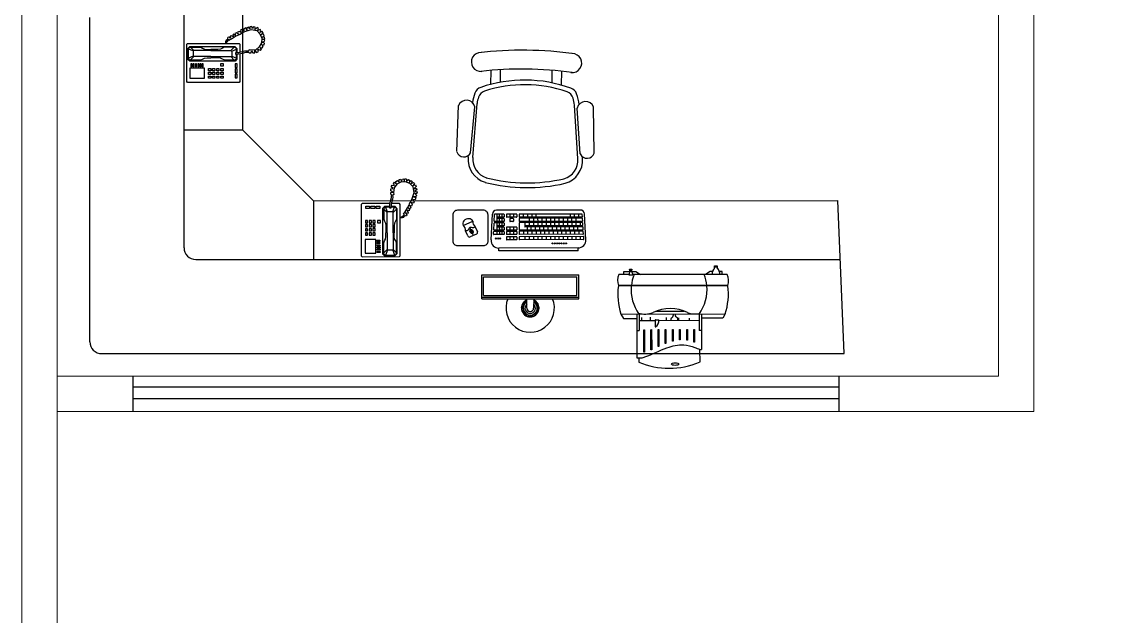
# Model space of a CAD drawing. Header units: millimetres. Extents: x 2667 to 2848, y -1 to 1765.
# Drawn here: x 2687.449 to 2692.103, y 1720.951 to 1723.478 of the extents above; entities that cross this region are included whole.
import ezdxf

# ---------------------------------------------------------------- set-up
doc = ezdxf.new("R2010")
doc.units = ezdxf.units.MM
doc.layers.add('ARREDI_attrezzature', color=175, linetype='Continuous')
doc.layers.add('MURATURA_sezioni', color=5, linetype='Continuous', lineweight=18)

msp = doc.modelspace()

# ---------------------------------------------------------------- hatches: boundary and pattern name
at = {"layer": 'ARREDI_attrezzature', "linetype": 'ByBlock'}
h = msp.add_hatch(dxfattribs=at)
h.set_pattern_fill('HEX', color=256, scale=0.01907, angle=134.9616, style=0)
h.set_pattern_definition([(134.961556, (2693.2111886, 1711.887227), (-0.0029214223, -0.0029175045), [0.0023837324, -0.0047674648]), (254.961556, (2693.2111886, 1711.887227), (0.0039873442, -0.0010712737), [0.0023837324, -0.0047674648]), (194.961556, (2693.2095042, 1711.8889137), (0.0010659219, -0.0039887782), [0.0023837324, -0.0047674648])])
h.paths.add_polyline_path([(2689.624, 1722.2953), (2689.624, 1722.2868, -3.823416), (2689.5947, 1722.2868), (2689.5947, 1722.2953, 4.924372)])

# ---------------------------------------------------------------- linework, layer by layer
for p, q in [((2687.9226, 1721.8207), (2687.9226, 1721.9707)), ((2690.9226, 1721.8207), (2690.9226, 1721.9707)), ((2687.9226, 1721.9257), (2690.9226, 1721.9262)), ((2687.9226, 1721.8757), (2690.9226, 1721.8762))]:
    msp.add_line(p, q)
for p, q in [((2688.1383, 1722.517), (2688.1383, 1725.3005)), ((2688.3882, 1723.0171), (2688.3878, 1725.3005)), ((2687.7382, 1722.8566), (2687.7381, 1723.4969)), ((2688.3834, 1723.445), (2688.3783, 1723.4415)), ((2688.3783, 1723.4415), (2688.3808, 1723.4325)), ((2688.3927, 1723.4392), (2688.3834, 1723.445)), ((2688.4014, 1723.4517), (2688.3918, 1723.4488)), ((2688.3918, 1723.4488), (2688.3927, 1723.4392)), ((2688.3927, 1723.4347), (2688.423, 1723.4453)), ((2688.405, 1723.4424), (2688.4014, 1723.4517)), ((2688.412, 1723.4549), (2688.4046, 1723.4527)), ((2688.4046, 1723.4527), (2688.405, 1723.4424)), ((2688.4185, 1723.4482), (2688.412, 1723.4549)), ((2688.4265, 1723.4584), (2688.4185, 1723.4568)), ((2688.4185, 1723.4568), (2688.4185, 1723.4482)), ((2688.423, 1723.4453), (2688.4471, 1723.4408)), ((2688.4294, 1723.4485), (2688.4265, 1723.4584)), ((2688.4342, 1723.4568), (2688.4294, 1723.4485)), ((2688.4407, 1723.4555), (2688.4342, 1723.4568)), ((2688.4403, 1723.4456), (2688.4407, 1723.4555)), ((2688.449, 1723.4533), (2688.4403, 1723.4456)), ((2688.4471, 1723.4408), (2688.4609, 1723.4266)), ((2688.4554, 1723.4507), (2688.449, 1723.4533)), ((2688.4525, 1723.4414), (2688.4554, 1723.4507)), ((2688.4612, 1723.4459), (2688.4525, 1723.4414)), ((2688.4651, 1723.4417), (2688.4612, 1723.4459)), ((2688.4612, 1723.4327), (2688.4651, 1723.4417)), ((2688.3149, 1723.3943), (2688.314, 1723.3855)), ((2688.3172, 1723.3981), (2688.3149, 1723.3943)), ((2688.3233, 1723.4026), (2688.3172, 1723.3981)), ((2688.32, 1723.3914), (2688.3226, 1723.3949)), ((2688.3226, 1723.3949), (2688.3255, 1723.3991)), ((2688.3236, 1723.4084), (2688.3233, 1723.4026)), ((2688.3246, 1723.4119), (2688.3236, 1723.4084)), ((2688.3281, 1723.4132), (2688.3246, 1723.4119)), ((2688.3255, 1723.3991), (2688.3274, 1723.401)), ((2688.3274, 1723.401), (2688.3274, 1723.4042)), ((2688.3274, 1723.4042), (2688.3307, 1723.4004)), ((2688.3365, 1723.4081), (2688.3281, 1723.4132)), ((2688.3307, 1723.4004), (2688.3403, 1723.4062)), ((2688.3387, 1723.419), (2688.3339, 1723.4164)), ((2688.3339, 1723.4164), (2688.3365, 1723.4081)), ((2688.348, 1723.4139), (2688.3387, 1723.419)), ((2688.3403, 1723.4062), (2688.3577, 1723.4164)), ((2688.3503, 1723.4257), (2688.3451, 1723.4232)), ((2688.3451, 1723.4232), (2688.348, 1723.4139)), ((2688.3577, 1723.419), (2688.3503, 1723.4257)), ((2688.3609, 1723.4309), (2688.3538, 1723.4277)), ((2688.3538, 1723.4277), (2688.3577, 1723.419)), ((2688.3577, 1723.4164), (2688.3709, 1723.4232)), ((2688.3683, 1723.4251), (2688.3609, 1723.4309)), ((2688.3722, 1723.4373), (2688.3654, 1723.4338)), ((2688.3654, 1723.4338), (2688.3683, 1723.4251)), ((2688.3709, 1723.4232), (2688.3715, 1723.4254)), ((2688.3715, 1723.4254), (2688.3741, 1723.4244)), ((2688.3808, 1723.4325), (2688.3722, 1723.4373)), ((2688.3741, 1723.4244), (2688.3927, 1723.4347)), ((2688.4609, 1723.4266), (2688.4689, 1723.408)), ((2688.4699, 1723.4366), (2688.4612, 1723.4327)), ((2688.466, 1723.4247), (2688.4744, 1723.4314)), ((2688.4757, 1723.4256), (2688.466, 1723.4247)), ((2688.4689, 1723.408), (2688.4673, 1723.3887)), ((2688.4744, 1723.4314), (2688.4699, 1723.4366)), ((2688.4718, 1723.4131), (2688.4782, 1723.4205)), ((2688.4805, 1723.4128), (2688.4718, 1723.4131)), ((2688.4718, 1723.4031), (2688.4821, 1723.4067)), ((2688.4811, 1723.4009), (2688.4718, 1723.4031)), ((2688.4718, 1723.3916), (2688.4805, 1723.3954)), ((2688.4782, 1723.4205), (2688.4757, 1723.4256)), ((2688.4821, 1723.4067), (2688.4805, 1723.4128)), ((2688.4805, 1723.3954), (2688.4811, 1723.4009)), ((2688.1503, 1723.2237), (2688.1504, 1723.3825)), ((2688.1504, 1723.3825), (2688.1536, 1723.3856)), ((2688.1536, 1723.3856), (2688.3727, 1723.3855)), ((2688.1551, 1723.3174), (2688.1552, 1723.365)), ((2688.1552, 1723.365), (2688.1631, 1723.3729)), ((2688.1567, 1723.3237), (2688.1568, 1723.3618)), ((2688.1568, 1723.3618), (2688.16, 1723.3682)), ((2688.1774, 1723.3539), (2688.1568, 1723.3618)), ((2688.16, 1723.3682), (2688.1663, 1723.3698)), ((2688.1631, 1723.3729), (2688.3536, 1723.3728)), ((2688.1663, 1723.3698), (2688.2092, 1723.3697)), ((2688.1663, 1723.3698), (2688.1806, 1723.3555)), ((2688.1806, 1723.3555), (2688.1774, 1723.3539)), ((2688.1774, 1723.3539), (2688.1774, 1723.3316)), ((2688.252, 1723.3554), (2688.1806, 1723.3555)), ((2688.2092, 1723.3697), (2688.2171, 1723.3665)), ((2688.2171, 1723.3665), (2688.225, 1723.3618)), ((2688.225, 1723.3618), (2688.2361, 1723.3602)), ((2688.2361, 1723.3602), (2688.252, 1723.3602)), ((2688.2822, 1723.3601), (2688.252, 1723.3602)), ((2688.252, 1723.3554), (2688.3377, 1723.3553)), ((2688.2933, 1723.3617), (2688.2822, 1723.3601)), ((2688.3012, 1723.3665), (2688.2933, 1723.3617)), ((2688.3092, 1723.3696), (2688.3012, 1723.3665)), ((2688.352, 1723.3696), (2688.3092, 1723.3696)), ((2688.3187, 1723.3855), (2688.32, 1723.3914)), ((2688.352, 1723.3696), (2688.3377, 1723.3553)), ((2688.3377, 1723.3553), (2688.3409, 1723.3537)), ((2688.3409, 1723.3537), (2688.3616, 1723.3617)), ((2688.3409, 1723.3537), (2688.3409, 1723.3315)), ((2688.3584, 1723.368), (2688.352, 1723.3696)), ((2688.3536, 1723.3728), (2688.3632, 1723.3648)), ((2688.3695, 1723.3467), (2688.3568, 1723.3458)), ((2688.3616, 1723.3617), (2688.3584, 1723.368)), ((2688.3615, 1723.3461), (2688.3616, 1723.3617)), ((2688.3632, 1723.3648), (2688.3631, 1723.3462)), ((2688.3798, 1723.3489), (2688.3695, 1723.3467)), ((2688.3727, 1723.3855), (2688.3759, 1723.3823)), ((2688.3759, 1723.3823), (2688.3758, 1723.3481)), ((2688.3949, 1723.3528), (2688.3798, 1723.3489)), ((2688.3865, 1723.3451), (2688.4017, 1723.3489)), ((2688.4026, 1723.3537), (2688.3949, 1723.3528)), ((2688.4017, 1723.3489), (2688.41, 1723.3486)), ((2688.411, 1723.3534), (2688.4026, 1723.3537)), ((2688.41, 1723.3486), (2688.4119, 1723.3495)), ((2688.4152, 1723.3592), (2688.411, 1723.3534)), ((2688.4119, 1723.3495), (2688.4155, 1723.346)), ((2688.4226, 1723.3579), (2688.4152, 1723.3592)), ((2688.4155, 1723.346), (2688.4232, 1723.3454)), ((2688.4428, 1723.3595), (2688.4226, 1723.3579)), ((2688.4232, 1723.3454), (2688.4248, 1723.3547)), ((2688.4248, 1723.3547), (2688.4303, 1723.3457)), ((2688.4303, 1723.3457), (2688.4389, 1723.3463)), ((2688.4389, 1723.3463), (2688.4399, 1723.3566)), ((2688.4399, 1723.3566), (2688.447, 1723.3476)), ((2688.4583, 1723.3717), (2688.4428, 1723.3595)), ((2688.447, 1723.3476), (2688.4544, 1723.3518)), ((2688.4544, 1723.3518), (2688.4525, 1723.3614)), ((2688.4525, 1723.3614), (2688.4615, 1723.3569)), ((2688.4673, 1723.3887), (2688.4583, 1723.3717)), ((2688.4615, 1723.3569), (2688.4673, 1723.3617)), ((2688.4673, 1723.3617), (2688.4618, 1723.3691)), ((2688.4618, 1723.3691), (2688.4705, 1723.3678)), ((2688.4679, 1723.3816), (2688.4785, 1723.3807)), ((2688.4743, 1723.3739), (2688.4679, 1723.3816)), ((2688.4705, 1723.3678), (2688.4743, 1723.3739)), ((2688.4805, 1723.3874), (2688.4718, 1723.3916)), ((2688.4785, 1723.3807), (2688.4805, 1723.3874)), ((2688.1631, 1723.311), (2688.1551, 1723.3174)), ((2688.1774, 1723.3316), (2688.1567, 1723.3237)), ((2688.1567, 1723.3237), (2688.1599, 1723.3174)), ((2688.1599, 1723.3174), (2688.1663, 1723.3158)), ((2688.3552, 1723.3109), (2688.1631, 1723.311)), ((2688.1663, 1723.3158), (2688.1806, 1723.3301)), ((2688.1663, 1723.3158), (2688.2091, 1723.3157)), ((2688.1726, 1723.2999), (2688.1678, 1723.2999)), ((2688.1678, 1723.2999), (2688.1678, 1723.2872)), ((2688.1726, 1723.2872), (2688.1726, 1723.2999)), ((2688.1774, 1723.2999), (2688.1773, 1723.2872)), ((2688.1806, 1723.3301), (2688.1774, 1723.3316)), ((2688.1821, 1723.2999), (2688.1774, 1723.2999)), ((2688.252, 1723.33), (2688.1806, 1723.3301)), ((2688.1821, 1723.2872), (2688.1821, 1723.2999)), ((2688.1869, 1723.2999), (2688.1869, 1723.2872)), ((2688.1916, 1723.2999), (2688.1869, 1723.2999)), ((2688.1916, 1723.2872), (2688.1916, 1723.2999)), ((2688.1964, 1723.2999), (2688.1964, 1723.2872)), ((2688.2012, 1723.2999), (2688.1964, 1723.2999)), ((2688.2012, 1723.2872), (2688.2012, 1723.2999)), ((2688.2059, 1723.2999), (2688.2059, 1723.2872)), ((2688.2107, 1723.2999), (2688.2059, 1723.2999)), ((2688.2091, 1723.3157), (2688.2171, 1723.3189)), ((2688.2107, 1723.2872), (2688.2107, 1723.2999)), ((2688.2155, 1723.2999), (2688.2154, 1723.2872)), ((2688.2202, 1723.2999), (2688.2155, 1723.2999)), ((2688.2171, 1723.3189), (2688.225, 1723.3237)), ((2688.2202, 1723.2872), (2688.2202, 1723.2999)), ((2688.225, 1723.3237), (2688.2361, 1723.3252)), ((2688.2361, 1723.3252), (2688.252, 1723.3252)), ((2688.252, 1723.33), (2688.3377, 1723.3299)), ((2688.2822, 1723.3252), (2688.252, 1723.3252)), ((2688.2933, 1723.3236), (2688.2822, 1723.3252)), ((2688.3012, 1723.3188), (2688.2933, 1723.3236)), ((2688.2948, 1723.2887), (2688.2948, 1723.3014)), ((2688.2948, 1723.3014), (2688.3044, 1723.3014)), ((2688.3091, 1723.3157), (2688.3012, 1723.3188)), ((2688.3044, 1723.3014), (2688.3043, 1723.2887)), ((2688.352, 1723.3156), (2688.3091, 1723.3157)), ((2688.3377, 1723.3299), (2688.3409, 1723.3315)), ((2688.352, 1723.3156), (2688.3377, 1723.3299)), ((2688.3409, 1723.3315), (2688.3615, 1723.3236)), ((2688.3583, 1723.3172), (2688.352, 1723.3156)), ((2688.3552, 1723.2997), (2688.3551, 1723.2839)), ((2688.3631, 1723.3188), (2688.3552, 1723.3109)), ((2688.3647, 1723.2997), (2688.3552, 1723.2997)), ((2688.3568, 1723.3458), (2688.3568, 1723.341)), ((2688.3568, 1723.341), (2688.3705, 1723.3412)), ((2688.3615, 1723.3236), (2688.3583, 1723.3172)), ((2688.3615, 1723.3236), (2688.3615, 1723.3411)), ((2688.3631, 1723.3411), (2688.3631, 1723.3188)), ((2688.3647, 1723.2839), (2688.3647, 1723.2997)), ((2688.3705, 1723.3412), (2688.3865, 1723.3451)), ((2688.3758, 1723.3425), (2688.3757, 1723.2235)), ((2688.1646, 1723.2824), (2688.2234, 1723.2824)), ((2688.1646, 1723.2364), (2688.1646, 1723.2824)), ((2688.1678, 1723.2872), (2688.1726, 1723.2872)), ((2688.1773, 1723.2872), (2688.1821, 1723.2872)), ((2688.1869, 1723.2872), (2688.1916, 1723.2872)), ((2688.1964, 1723.2872), (2688.2012, 1723.2872)), ((2688.2059, 1723.2872), (2688.2107, 1723.2872)), ((2688.2154, 1723.2872), (2688.2202, 1723.2872)), ((2688.2234, 1723.2824), (2688.2233, 1723.2364)), ((2688.2424, 1723.2792), (2688.252, 1723.2792)), ((2688.2424, 1723.2697), (2688.2424, 1723.2792)), ((2688.2519, 1723.2697), (2688.2424, 1723.2697)), ((2688.2424, 1723.2538), (2688.2424, 1723.2633)), ((2688.2424, 1723.2633), (2688.2519, 1723.2633)), ((2688.2519, 1723.2538), (2688.2424, 1723.2538)), ((2688.252, 1723.2792), (2688.2519, 1723.2697)), ((2688.2519, 1723.2633), (2688.2519, 1723.2538)), ((2688.2599, 1723.2697), (2688.2599, 1723.2792)), ((2688.2599, 1723.2792), (2688.2694, 1723.2792)), ((2688.2694, 1723.2697), (2688.2599, 1723.2697)), ((2688.2599, 1723.2538), (2688.2599, 1723.2633)), ((2688.2599, 1723.2633), (2688.2694, 1723.2633)), ((2688.2694, 1723.2538), (2688.2599, 1723.2538)), ((2688.2694, 1723.2792), (2688.2694, 1723.2697)), ((2688.2694, 1723.2633), (2688.2694, 1723.2538)), ((2688.2773, 1723.2696), (2688.2774, 1723.2792)), ((2688.2869, 1723.2696), (2688.2773, 1723.2696)), ((2688.2773, 1723.2538), (2688.2773, 1723.2633)), ((2688.2773, 1723.2633), (2688.2869, 1723.2633)), ((2688.2869, 1723.2538), (2688.2773, 1723.2538)), ((2688.2774, 1723.2792), (2688.2869, 1723.2792)), ((2688.2869, 1723.2792), (2688.2869, 1723.2696)), ((2688.2869, 1723.2633), (2688.2869, 1723.2538)), ((2688.3043, 1723.2887), (2688.2948, 1723.2887)), ((2688.2948, 1723.2696), (2688.2948, 1723.2792)), ((2688.2948, 1723.2792), (2688.3043, 1723.2792)), ((2688.3043, 1723.2696), (2688.2948, 1723.2696)), ((2688.2948, 1723.2538), (2688.2948, 1723.2633)), ((2688.2948, 1723.2633), (2688.3043, 1723.2633)), ((2688.3043, 1723.2538), (2688.2948, 1723.2538)), ((2688.3043, 1723.2792), (2688.3043, 1723.2696)), ((2688.3043, 1723.2633), (2688.3043, 1723.2538)), ((2688.3551, 1723.2839), (2688.3647, 1723.2839)), ((2688.3647, 1723.2775), (2688.3551, 1723.2775)), ((2688.3551, 1723.2775), (2688.3551, 1723.2616)), ((2688.3551, 1723.2616), (2688.3647, 1723.2616)), ((2688.3551, 1723.2553), (2688.3551, 1723.2394)), ((2688.3646, 1723.2553), (2688.3551, 1723.2553)), ((2688.3646, 1723.2394), (2688.3646, 1723.2553)), ((2688.3647, 1723.2616), (2688.3647, 1723.2775)), ((2689.4426, 1723.212), (2689.4433, 1723.2714)), ((2689.4827, 1723.2208), (2689.4833, 1723.2744)), ((2689.7027, 1723.2182), (2689.7033, 1723.2718)), ((2689.7426, 1723.2085), (2689.7433, 1723.2679)), ((2688.1535, 1723.2205), (2688.1503, 1723.2237)), ((2688.3726, 1723.2204), (2688.1535, 1723.2205)), ((2688.2233, 1723.2364), (2688.1646, 1723.2364)), ((2688.2424, 1723.2379), (2688.2424, 1723.2475)), ((2688.2424, 1723.2475), (2688.2519, 1723.2474)), ((2688.2519, 1723.2379), (2688.2424, 1723.2379)), ((2688.2519, 1723.2474), (2688.2519, 1723.2379)), ((2688.2599, 1723.2379), (2688.2599, 1723.2474)), ((2688.2599, 1723.2474), (2688.2694, 1723.2474)), ((2688.2694, 1723.2379), (2688.2599, 1723.2379)), ((2688.2694, 1723.2474), (2688.2694, 1723.2379)), ((2688.2773, 1723.2379), (2688.2773, 1723.2474)), ((2688.2773, 1723.2474), (2688.2869, 1723.2474)), ((2688.2868, 1723.2379), (2688.2773, 1723.2379)), ((2688.2869, 1723.2474), (2688.2868, 1723.2379)), ((2688.2948, 1723.2379), (2688.2948, 1723.2474)), ((2688.2948, 1723.2474), (2688.3043, 1723.2474)), ((2688.3043, 1723.2379), (2688.2948, 1723.2379)), ((2688.3043, 1723.2474), (2688.3043, 1723.2379)), ((2688.3551, 1723.2394), (2688.3646, 1723.2394)), ((2688.3757, 1723.2235), (2688.3726, 1723.2204)), ((2689.2973, 1722.9258), (2689.3047, 1723.1226)), ((2689.3563, 1722.9213), (2689.3737, 1723.1162)), ((2689.366, 1722.9007), (2689.3835, 1723.1313)), ((2689.8119, 1722.8955), (2689.7973, 1723.1241)), ((2689.8811, 1722.9189), (2689.8784, 1723.1159)), ((2689.8221, 1722.9159), (2689.8093, 1723.1111)), ((2688.3882, 1723.0171), (2688.1382, 1723.017)), ((2688.6882, 1722.7171), (2688.3882, 1723.0171)), ((2689.3461, 1722.9027), (2689.3467, 1722.91)), ((2689.3461, 1722.9027), (2689.3466, 1722.9099)), ((2689.8319, 1722.897), (2689.8314, 1722.9043)), ((2687.7383, 1722.1169), (2687.7382, 1722.8566)), ((2689.028, 1722.7904), (2689.0328, 1722.7962)), ((2689.0325, 1722.7814), (2689.028, 1722.7904)), ((2689.0328, 1722.7962), (2689.0402, 1722.7908)), ((2689.0389, 1722.7994), (2689.045, 1722.8033)), ((2689.0402, 1722.7908), (2689.0389, 1722.7994)), ((2689.0598, 1722.7962), (2689.0428, 1722.7872)), ((2689.045, 1722.8033), (2689.0528, 1722.7969)), ((2689.0518, 1722.8075), (2689.0585, 1722.8094)), ((2689.0528, 1722.7969), (2689.0518, 1722.8075)), ((2689.0585, 1722.8094), (2689.0627, 1722.8007)), ((2689.0791, 1722.7979), (2689.0598, 1722.7962)), ((2689.0627, 1722.8007), (2689.0666, 1722.8094)), ((2689.0666, 1722.8094), (2689.072, 1722.8101)), ((2689.072, 1722.8101), (2689.0743, 1722.8008)), ((2689.0743, 1722.8008), (2689.0778, 1722.811)), ((2689.0778, 1722.811), (2689.0839, 1722.8094)), ((2689.0977, 1722.7899), (2689.0791, 1722.7979)), ((2689.0839, 1722.8094), (2689.0842, 1722.8008)), ((2689.0842, 1722.8008), (2689.0916, 1722.8072)), ((2689.0916, 1722.8072), (2689.0968, 1722.8046)), ((2689.0968, 1722.8046), (2689.0958, 1722.795)), ((2689.0958, 1722.795), (2689.1025, 1722.8034)), ((2689.1119, 1722.776), (2689.0977, 1722.7899)), ((2689.1025, 1722.8034), (2689.1077, 1722.7989)), ((2689.1077, 1722.7989), (2689.1038, 1722.7902)), ((2689.1038, 1722.7902), (2689.1128, 1722.794)), ((2689.117, 1722.7902), (2689.1125, 1722.7815)), ((2689.1128, 1722.794), (2689.117, 1722.7902)), ((2689.0165, 1722.7522), (2689.0258, 1722.7538)), ((2689.0171, 1722.7444), (2689.0165, 1722.7522)), ((2689.0168, 1722.7592), (2689.0174, 1722.7679)), ((2689.0258, 1722.7538), (2689.0168, 1722.7592)), ((2689.0207, 1722.7409), (2689.0171, 1722.7444)), ((2689.0174, 1722.7679), (2689.0277, 1722.7689)), ((2689.0187, 1722.7759), (2689.0229, 1722.7833)), ((2689.0277, 1722.7689), (2689.0187, 1722.7759)), ((2689.0229, 1722.7833), (2689.0325, 1722.7814)), ((2689.0303, 1722.7441), (2689.0245, 1722.7399)), ((2689.0306, 1722.7718), (2689.029, 1722.7515)), ((2689.029, 1722.7515), (2689.0303, 1722.7441)), ((2689.0428, 1722.7872), (2689.0306, 1722.7718)), ((2689.1058, 1722.7217), (2689.1164, 1722.7519)), ((2689.1164, 1722.7519), (2689.1119, 1722.776)), ((2689.1125, 1722.7815), (2689.1218, 1722.7844)), ((2689.1244, 1722.778), (2689.1167, 1722.7693)), ((2689.1167, 1722.7693), (2689.1267, 1722.7696)), ((2689.128, 1722.7474), (2689.1193, 1722.7474)), ((2689.1193, 1722.7474), (2689.1261, 1722.741)), ((2689.128, 1722.7632), (2689.1196, 1722.7584)), ((2689.1196, 1722.7584), (2689.1296, 1722.7555)), ((2689.1218, 1722.7844), (2689.1244, 1722.778)), ((2689.1267, 1722.7696), (2689.128, 1722.7632)), ((2689.1296, 1722.7555), (2689.128, 1722.7474)), ((2688.6882, 1722.7171), (2690.9162, 1722.7175)), ((2688.6882, 1722.7171), (2688.6883, 1722.4671)), ((2688.8947, 1722.7047), (2688.8915, 1722.7015)), ((2688.8915, 1722.7015), (2688.8917, 1722.4824)), ((2689.0137, 1722.7048), (2688.8947, 1722.7047)), ((2689.0122, 1722.6857), (2689.0124, 1722.6994)), ((2689.0124, 1722.6994), (2689.0162, 1722.7155)), ((2689.0162, 1722.7155), (2689.02, 1722.7306)), ((2689.0178, 1722.6985), (2689.0169, 1722.6857)), ((2689.0201, 1722.7088), (2689.0178, 1722.6985)), ((2689.0534, 1722.7048), (2689.0192, 1722.7048)), ((2689.0197, 1722.739), (2689.0207, 1722.7409)), ((2689.02, 1722.7306), (2689.0197, 1722.739)), ((2689.0239, 1722.7239), (2689.0201, 1722.7088)), ((2689.0249, 1722.7316), (2689.0239, 1722.7239)), ((2689.0245, 1722.7399), (2689.0249, 1722.7316)), ((2689.0566, 1722.7017), (2689.0534, 1722.7048)), ((2689.0568, 1722.4826), (2689.0566, 1722.7017)), ((2689.0876, 1722.6867), (2689.0943, 1722.6998)), ((2689.0943, 1722.6998), (2689.0965, 1722.7005)), ((2689.0956, 1722.7031), (2689.1058, 1722.7217)), ((2689.0965, 1722.7005), (2689.0956, 1722.7031)), ((2689.1049, 1722.6944), (2689.0962, 1722.6973)), ((2689.0962, 1722.6973), (2689.102, 1722.6899)), ((2689.1126, 1722.7073), (2689.1036, 1722.7098)), ((2689.1036, 1722.7098), (2689.1084, 1722.7011)), ((2689.1084, 1722.7011), (2689.1049, 1722.6944)), ((2689.1103, 1722.7217), (2689.1161, 1722.7124)), ((2689.12, 1722.7208), (2689.1103, 1722.7217)), ((2689.1161, 1722.7124), (2689.1126, 1722.7073)), ((2689.1238, 1722.7336), (2689.1135, 1722.7339)), ((2689.1135, 1722.7339), (2689.1229, 1722.7304)), ((2689.1229, 1722.7304), (2689.12, 1722.7208)), ((2689.1261, 1722.741), (2689.1238, 1722.7336)), ((2690.9438, 1722.0675), (2690.9162, 1722.7175)), ((2688.9106, 1722.6936), (2688.9264, 1722.6936)), ((2688.9106, 1722.6841), (2688.9106, 1722.6936)), ((2688.9264, 1722.6841), (2688.9106, 1722.6841)), ((2688.9264, 1722.6936), (2688.9264, 1722.6841)), ((2688.9328, 1722.6841), (2688.9328, 1722.6936)), ((2688.9328, 1722.6936), (2688.9487, 1722.6936)), ((2688.9487, 1722.6841), (2688.9328, 1722.6841)), ((2688.9487, 1722.6936), (2688.9487, 1722.6841)), ((2688.955, 1722.6936), (2688.9709, 1722.6936)), ((2688.955, 1722.6841), (2688.955, 1722.6936)), ((2688.9709, 1722.6841), (2688.955, 1722.6841)), ((2688.9709, 1722.6936), (2688.9709, 1722.6841)), ((2688.9899, 1722.6921), (2688.982, 1722.6841)), ((2688.982, 1722.6841), (2688.9822, 1722.492)), ((2688.9883, 1722.6873), (2688.9868, 1722.681)), ((2688.9868, 1722.681), (2688.9868, 1722.6381)), ((2688.9868, 1722.681), (2689.0011, 1722.6667)), ((2688.9947, 1722.6905), (2688.9883, 1722.6873)), ((2689.0123, 1722.6921), (2688.9899, 1722.6921)), ((2689.0027, 1722.6699), (2688.9947, 1722.6905)), ((2688.9947, 1722.6905), (2689.0122, 1722.6905)), ((2689.0011, 1722.6667), (2689.0027, 1722.6699)), ((2689.0012, 1722.581), (2689.0011, 1722.6667)), ((2689.0249, 1722.6699), (2689.0027, 1722.6699)), ((2689.0169, 1722.6857), (2689.0122, 1722.6857)), ((2689.0173, 1722.6905), (2689.0328, 1722.6905)), ((2689.036, 1722.6921), (2689.0174, 1722.6921)), ((2689.0249, 1722.6699), (2689.0328, 1722.6905)), ((2689.0265, 1722.6667), (2689.0249, 1722.6699)), ((2689.0407, 1722.681), (2689.0265, 1722.6667)), ((2689.0266, 1722.581), (2689.0265, 1722.6667)), ((2689.0328, 1722.6905), (2689.0391, 1722.6874)), ((2689.0439, 1722.6826), (2689.036, 1722.6921)), ((2689.0391, 1722.6874), (2689.0407, 1722.681)), ((2689.0407, 1722.681), (2689.0408, 1722.6381)), ((2689.0441, 1722.4921), (2689.0439, 1722.6826)), ((2689.0567, 1722.6477), (2689.0625, 1722.649)), ((2689.0625, 1722.649), (2689.0661, 1722.6516)), ((2689.0661, 1722.6516), (2689.0702, 1722.6545)), ((2689.0738, 1722.6522), (2689.0693, 1722.6461)), ((2689.0702, 1722.6545), (2689.0722, 1722.6564)), ((2689.0715, 1722.6596), (2689.0773, 1722.6693)), ((2689.0754, 1722.6564), (2689.0715, 1722.6596)), ((2689.0722, 1722.6564), (2689.0754, 1722.6564)), ((2689.0796, 1722.6526), (2689.0738, 1722.6522)), ((2689.0773, 1722.6693), (2689.0876, 1722.6867)), ((2689.0792, 1722.6654), (2689.0844, 1722.6571)), ((2689.0876, 1722.6629), (2689.0792, 1722.6654)), ((2689.0831, 1722.6535), (2689.0796, 1722.6526)), ((2689.0844, 1722.6571), (2689.0831, 1722.6535)), ((2689.085, 1722.677), (2689.0902, 1722.6677)), ((2689.0943, 1722.6741), (2689.085, 1722.677)), ((2689.0902, 1722.6677), (2689.0876, 1722.6629)), ((2689.0988, 1722.6828), (2689.0901, 1722.6867)), ((2689.0901, 1722.6867), (2689.0969, 1722.6793)), ((2689.0969, 1722.6793), (2689.0943, 1722.6741)), ((2689.102, 1722.6899), (2689.0988, 1722.6828)), ((2689.4432, 1722.5504), (2689.4489, 1722.6603)), ((2689.4562, 1722.6304), (2689.4576, 1722.6581)), ((2689.4965, 1722.66), (2689.4594, 1722.6599)), ((2689.8228, 1722.6777), (2689.4654, 1722.6769)), ((2689.4678, 1722.6599), (2689.4679, 1722.6284)), ((2689.478, 1722.6599), (2689.478, 1722.6467)), ((2689.4882, 1722.6599), (2689.4882, 1722.6467)), ((2689.4983, 1722.6581), (2689.4984, 1722.6486)), ((2689.5079, 1722.6581), (2689.5079, 1722.6487)), ((2689.5505, 1722.6601), (2689.5098, 1722.66)), ((2689.5227, 1722.66), (2689.5228, 1722.6468)), ((2689.5376, 1722.66), (2689.5376, 1722.6468)), ((2689.5524, 1722.6582), (2689.5524, 1722.6488)), ((2689.562, 1722.6582), (2689.562, 1722.6488)), ((2689.8288, 1722.6607), (2689.5639, 1722.6601)), ((2689.5797, 1722.6601), (2689.5798, 1722.6469)), ((2689.5978, 1722.6602), (2689.5978, 1722.647)), ((2689.6159, 1722.6602), (2689.6159, 1722.647)), ((2689.6339, 1722.6603), (2689.6339, 1722.6471)), ((2689.7784, 1722.6606), (2689.7784, 1722.6474)), ((2689.7965, 1722.6606), (2689.7965, 1722.6474)), ((2689.8147, 1722.6607), (2689.8148, 1722.6475)), ((2689.8312, 1722.6495), (2689.8307, 1722.6589)), ((2689.8456, 1722.5514), (2689.8394, 1722.6612)), ((2688.9186, 1722.6333), (2688.909, 1722.6332)), ((2688.909, 1722.6332), (2688.909, 1722.6237)), ((2688.909, 1722.6237), (2688.9186, 1722.6237)), ((2688.9186, 1722.6158), (2688.909, 1722.6158)), ((2688.909, 1722.6158), (2688.9091, 1722.6063)), ((2688.9091, 1722.6063), (2688.9186, 1722.6063)), ((2688.9186, 1722.6237), (2688.9186, 1722.6333)), ((2688.9186, 1722.6063), (2688.9186, 1722.6158)), ((2688.9249, 1722.6333), (2688.9249, 1722.6237)), ((2688.9344, 1722.6333), (2688.9249, 1722.6333)), ((2688.9249, 1722.6237), (2688.9344, 1722.6237)), ((2688.9249, 1722.6158), (2688.9249, 1722.6063)), ((2688.9344, 1722.6158), (2688.9249, 1722.6158)), ((2688.9249, 1722.6063), (2688.9345, 1722.6063)), ((2688.9344, 1722.6237), (2688.9344, 1722.6333)), ((2688.9345, 1722.6063), (2688.9344, 1722.6158)), ((2688.9408, 1722.6333), (2688.9408, 1722.6238)), ((2688.9503, 1722.6333), (2688.9408, 1722.6333)), ((2688.9408, 1722.6238), (2688.9503, 1722.6238)), ((2688.9503, 1722.6158), (2688.9408, 1722.6158)), ((2688.9408, 1722.6158), (2688.9408, 1722.6063)), ((2688.9408, 1722.6063), (2688.9503, 1722.6063)), ((2688.9503, 1722.6238), (2688.9503, 1722.6333)), ((2688.9503, 1722.6063), (2688.9503, 1722.6158)), ((2688.9598, 1722.6333), (2688.9598, 1722.6238)), ((2688.9725, 1722.6333), (2688.9598, 1722.6333)), ((2688.9598, 1722.6238), (2688.9725, 1722.6238)), ((2688.9725, 1722.6238), (2688.9725, 1722.6333)), ((2688.9868, 1722.6381), (2688.99, 1722.6302)), ((2688.99, 1722.6302), (2688.9948, 1722.6222)), ((2688.9948, 1722.6222), (2688.9964, 1722.6111)), ((2688.9964, 1722.6111), (2688.9964, 1722.581)), ((2689.0329, 1722.6223), (2689.0313, 1722.6111)), ((2689.0313, 1722.6111), (2689.0313, 1722.581)), ((2689.0376, 1722.6302), (2689.0329, 1722.6223)), ((2689.0408, 1722.6381), (2689.0376, 1722.6302)), ((2689.0654, 1722.6439), (2689.0567, 1722.6429)), ((2689.0693, 1722.6461), (2689.0654, 1722.6439)), ((2689.3244, 1722.612), (2689.3651, 1722.6301)), ((2689.3566, 1722.5945), (2689.3529, 1722.6029)), ((2689.3755, 1722.6068), (2689.3851, 1722.5853)), ((2689.4543, 1722.5938), (2689.4557, 1722.6216)), ((2689.4965, 1722.6234), (2689.4576, 1722.6233)), ((2689.4965, 1722.6285), (2689.458, 1722.6284)), ((2689.4965, 1722.6468), (2689.4679, 1722.6467)), ((2689.4965, 1722.6417), (2689.4679, 1722.6416)), ((2689.4679, 1722.6234), (2689.468, 1722.5919)), ((2689.4966, 1722.6102), (2689.468, 1722.6102)), ((2689.4966, 1722.6052), (2689.468, 1722.6051)), ((2689.478, 1722.6417), (2689.4781, 1722.6285)), ((2689.4781, 1722.6234), (2689.4781, 1722.6102)), ((2689.4781, 1722.6051), (2689.4782, 1722.5919)), ((2689.4882, 1722.6417), (2689.4882, 1722.6285)), ((2689.4882, 1722.6234), (2689.4883, 1722.6102)), ((2689.4883, 1722.6052), (2689.4883, 1722.592)), ((2689.4984, 1722.6398), (2689.4984, 1722.6304)), ((2689.4984, 1722.6216), (2689.4984, 1722.6121)), ((2689.4985, 1722.6033), (2689.4985, 1722.5938)), ((2689.508, 1722.6033), (2689.508, 1722.5939)), ((2689.5506, 1722.6469), (2689.5098, 1722.6468)), ((2689.5507, 1722.6053), (2689.5099, 1722.6052)), ((2689.5228, 1722.6399), (2689.5228, 1722.6304)), ((2689.5229, 1722.6052), (2689.5229, 1722.592)), ((2689.5357, 1722.6418), (2689.5246, 1722.6418)), ((2689.5358, 1722.6286), (2689.5247, 1722.6286)), ((2689.5376, 1722.6399), (2689.5376, 1722.6305)), ((2689.5377, 1722.6053), (2689.5377, 1722.5921)), ((2689.5525, 1722.6034), (2689.5526, 1722.594)), ((2689.562, 1722.64), (2689.5621, 1722.6305)), ((2689.5621, 1722.6217), (2689.5621, 1722.594)), ((2689.8294, 1722.6475), (2689.5639, 1722.6469)), ((2689.8299, 1722.6425), (2689.5639, 1722.6418)), ((2689.8304, 1722.6293), (2689.5639, 1722.6286)), ((2689.8309, 1722.6242), (2689.5639, 1722.6236)), ((2689.5868, 1722.6236), (2689.5868, 1722.6054)), ((2689.8314, 1722.611), (2689.5868, 1722.6104)), ((2689.8319, 1722.6059), (2689.5868, 1722.6054)), ((2689.5963, 1722.6054), (2689.5964, 1722.5922)), ((2689.6048, 1722.6419), (2689.6048, 1722.6287)), ((2689.6049, 1722.6237), (2689.6049, 1722.6105)), ((2689.612, 1722.6054), (2689.6121, 1722.5922)), ((2689.6229, 1722.642), (2689.6229, 1722.6288)), ((2689.6229, 1722.6237), (2689.6229, 1722.6105)), ((2689.6301, 1722.6055), (2689.6301, 1722.5923)), ((2689.6409, 1722.642), (2689.641, 1722.6288)), ((2689.641, 1722.6238), (2689.641, 1722.6106)), ((2689.6481, 1722.6055), (2689.6482, 1722.5923)), ((2689.659, 1722.6421), (2689.659, 1722.6289)), ((2689.659, 1722.6238), (2689.6591, 1722.6106)), ((2689.6662, 1722.6056), (2689.6662, 1722.5924)), ((2689.6771, 1722.6421), (2689.6771, 1722.6289)), ((2689.6771, 1722.6238), (2689.6771, 1722.6106)), ((2689.6843, 1722.6056), (2689.6843, 1722.5924)), ((2689.6951, 1722.6421), (2689.6951, 1722.6289)), ((2689.6952, 1722.6239), (2689.6952, 1722.6107)), ((2689.7023, 1722.6056), (2689.7024, 1722.5924)), ((2689.7132, 1722.6422), (2689.7132, 1722.629)), ((2689.7132, 1722.6239), (2689.7132, 1722.6107)), ((2689.7204, 1722.6057), (2689.7204, 1722.5925)), ((2689.7312, 1722.6422), (2689.7313, 1722.629)), ((2689.7313, 1722.624), (2689.7313, 1722.6108)), ((2689.7384, 1722.6057), (2689.7385, 1722.5925)), ((2689.7493, 1722.6423), (2689.7493, 1722.6291)), ((2689.7493, 1722.624), (2689.7494, 1722.6108)), ((2689.7565, 1722.6058), (2689.7565, 1722.5926)), ((2689.7674, 1722.6423), (2689.7674, 1722.6291)), ((2689.7674, 1722.6241), (2689.7674, 1722.6109)), ((2689.7746, 1722.6058), (2689.7746, 1722.5926)), ((2689.7854, 1722.6424), (2689.7854, 1722.6292)), ((2689.7855, 1722.6241), (2689.7855, 1722.6109)), ((2689.7926, 1722.6059), (2689.7927, 1722.5927)), ((2689.8035, 1722.6424), (2689.8035, 1722.6292)), ((2689.8035, 1722.6241), (2689.8035, 1722.6109)), ((2689.8107, 1722.6059), (2689.8107, 1722.5927)), ((2689.8218, 1722.6242), (2689.8218, 1722.611)), ((2689.8323, 1722.6312), (2689.8317, 1722.6407)), ((2689.8333, 1722.613), (2689.8328, 1722.6224)), ((2689.8343, 1722.5947), (2689.8338, 1722.6042)), ((2688.9186, 1722.5983), (2688.9091, 1722.5983)), ((2688.9091, 1722.5983), (2688.9091, 1722.5888)), ((2688.9091, 1722.5888), (2688.9186, 1722.5888)), ((2688.9186, 1722.5809), (2688.9091, 1722.5809)), ((2688.9091, 1722.5809), (2688.9091, 1722.5713)), ((2688.9091, 1722.5713), (2688.9186, 1722.5713)), ((2688.9186, 1722.5888), (2688.9186, 1722.5983)), ((2688.9186, 1722.5713), (2688.9186, 1722.5809)), ((2688.9249, 1722.5983), (2688.9249, 1722.5888)), ((2688.9345, 1722.5983), (2688.9249, 1722.5983)), ((2688.9249, 1722.5888), (2688.9345, 1722.5888)), ((2688.925, 1722.5809), (2688.925, 1722.5714)), ((2688.9345, 1722.5809), (2688.925, 1722.5809)), ((2688.925, 1722.5714), (2688.9345, 1722.5714)), ((2688.9345, 1722.5888), (2688.9345, 1722.5983)), ((2688.9345, 1722.5714), (2688.9345, 1722.5809)), ((2688.9408, 1722.5984), (2688.9408, 1722.5888)), ((2688.9503, 1722.5984), (2688.9408, 1722.5984)), ((2688.9408, 1722.5888), (2688.9503, 1722.5888)), ((2688.9504, 1722.5809), (2688.9408, 1722.5809)), ((2688.9408, 1722.5809), (2688.9408, 1722.5714)), ((2688.9408, 1722.5714), (2688.9504, 1722.5714)), ((2688.9503, 1722.5888), (2688.9503, 1722.5984)), ((2688.9504, 1722.5714), (2688.9504, 1722.5809)), ((2688.9948, 1722.554), (2688.9964, 1722.5651)), ((2688.9964, 1722.5651), (2688.9964, 1722.581)), ((2689.0012, 1722.581), (2689.0012, 1722.5095)), ((2689.0266, 1722.581), (2689.0266, 1722.5095)), ((2689.0313, 1722.5651), (2689.0313, 1722.581)), ((2689.0329, 1722.554), (2689.0313, 1722.5651)), ((2689.3444, 1722.5672), (2689.3348, 1722.5887)), ((2689.3813, 1722.5755), (2689.3543, 1722.5634)), ((2689.3678, 1722.5694), (2689.3641, 1722.5778)), ((2689.4533, 1722.5756), (2689.4538, 1722.585)), ((2689.4967, 1722.5737), (2689.4552, 1722.5736)), ((2689.4966, 1722.5869), (2689.4557, 1722.5868)), ((2689.4966, 1722.592), (2689.4561, 1722.5919)), ((2689.468, 1722.5868), (2689.468, 1722.5736)), ((2689.4782, 1722.5869), (2689.4782, 1722.5737)), ((2689.4883, 1722.5869), (2689.4884, 1722.5737)), ((2689.4985, 1722.585), (2689.4985, 1722.5756)), ((2689.5081, 1722.5851), (2689.5081, 1722.5756)), ((2689.5081, 1722.5623), (2689.5081, 1722.5528)), ((2689.5507, 1722.5921), (2689.5099, 1722.592)), ((2689.5507, 1722.587), (2689.5099, 1722.5869)), ((2689.5507, 1722.5738), (2689.51, 1722.5737)), ((2689.5508, 1722.5643), (2689.51, 1722.5642)), ((2689.5229, 1722.587), (2689.5229, 1722.5738)), ((2689.523, 1722.5642), (2689.523, 1722.551)), ((2689.5377, 1722.587), (2689.5378, 1722.5738)), ((2689.5378, 1722.5642), (2689.5378, 1722.551)), ((2689.5526, 1722.5852), (2689.5526, 1722.5757)), ((2689.5526, 1722.5624), (2689.5527, 1722.5529)), ((2689.5622, 1722.5852), (2689.5622, 1722.5757)), ((2689.5622, 1722.5624), (2689.5622, 1722.553)), ((2689.8325, 1722.5927), (2689.564, 1722.5921)), ((2689.8329, 1722.5877), (2689.564, 1722.5871)), ((2689.8335, 1722.5745), (2689.5641, 1722.5739)), ((2689.835, 1722.5649), (2689.5641, 1722.5643)), ((2689.5803, 1722.5871), (2689.5804, 1722.5739)), ((2689.5869, 1722.5644), (2689.587, 1722.5512)), ((2689.5984, 1722.5871), (2689.5984, 1722.5739)), ((2689.605, 1722.5644), (2689.605, 1722.5512)), ((2689.6165, 1722.5872), (2689.6165, 1722.574)), ((2689.6231, 1722.5644), (2689.6231, 1722.5512)), ((2689.6345, 1722.5872), (2689.6345, 1722.574)), ((2689.6411, 1722.5645), (2689.6411, 1722.5513)), ((2689.6526, 1722.5873), (2689.6526, 1722.5741)), ((2689.6592, 1722.5645), (2689.6592, 1722.5513)), ((2689.6706, 1722.5873), (2689.6707, 1722.5741)), ((2689.6772, 1722.5646), (2689.6773, 1722.5514)), ((2689.6887, 1722.5874), (2689.6887, 1722.5742)), ((2689.6953, 1722.5646), (2689.6953, 1722.5514)), ((2689.7068, 1722.5874), (2689.7068, 1722.5742)), ((2689.7134, 1722.5646), (2689.7134, 1722.5514)), ((2689.7248, 1722.5874), (2689.7248, 1722.5742)), ((2689.7314, 1722.5647), (2689.7314, 1722.5515)), ((2689.7429, 1722.5875), (2689.7429, 1722.5743)), ((2689.7495, 1722.5647), (2689.7495, 1722.5515)), ((2689.7609, 1722.5875), (2689.761, 1722.5743)), ((2689.7675, 1722.5648), (2689.7676, 1722.5516)), ((2689.779, 1722.5876), (2689.779, 1722.5744)), ((2689.7856, 1722.5648), (2689.7856, 1722.5516)), ((2689.7971, 1722.5876), (2689.7971, 1722.5744)), ((2689.8037, 1722.5648), (2689.8037, 1722.5516)), ((2689.8153, 1722.5876), (2689.8154, 1722.5744)), ((2689.8219, 1722.5649), (2689.822, 1722.5517)), ((2689.8353, 1722.5765), (2689.8348, 1722.5859)), ((2689.8374, 1722.5537), (2689.8368, 1722.5632)), ((2688.9075, 1722.5523), (2688.9076, 1722.4935)), ((2688.9536, 1722.5523), (2688.9075, 1722.5523)), ((2688.9536, 1722.4936), (2688.9536, 1722.5523)), ((2688.9583, 1722.5444), (2688.9583, 1722.5492)), ((2688.9583, 1722.5492), (2688.971, 1722.5492)), ((2688.971, 1722.5444), (2688.9583, 1722.5444)), ((2688.9583, 1722.5396), (2688.971, 1722.5396)), ((2688.9583, 1722.5349), (2688.9583, 1722.5396)), ((2688.971, 1722.5349), (2688.9583, 1722.5349)), ((2688.9583, 1722.5301), (2688.971, 1722.5301)), ((2688.9584, 1722.5253), (2688.9583, 1722.5301)), ((2688.9711, 1722.5254), (2688.9584, 1722.5253)), ((2688.9584, 1722.5206), (2688.9711, 1722.5206)), ((2688.9584, 1722.5158), (2688.9584, 1722.5206)), ((2688.9711, 1722.5158), (2688.9584, 1722.5158)), ((2688.9584, 1722.5111), (2688.9711, 1722.5111)), ((2688.9584, 1722.5063), (2688.9584, 1722.5111)), ((2688.971, 1722.5492), (2688.971, 1722.5444)), ((2688.971, 1722.5396), (2688.971, 1722.5349)), ((2688.971, 1722.5301), (2688.9711, 1722.5254)), ((2688.9711, 1722.5206), (2688.9711, 1722.5158)), ((2688.9711, 1722.5111), (2688.9711, 1722.5063)), ((2688.9869, 1722.5381), (2688.9901, 1722.546)), ((2688.987, 1722.4952), (2688.9869, 1722.5381)), ((2688.987, 1722.4952), (2689.0012, 1722.5095)), ((2688.9901, 1722.546), (2688.9948, 1722.554)), ((2689.0012, 1722.5095), (2689.0028, 1722.5063)), ((2689.0266, 1722.5095), (2689.025, 1722.5064)), ((2689.0409, 1722.4953), (2689.0266, 1722.5095)), ((2689.0377, 1722.5461), (2689.0329, 1722.554)), ((2689.0409, 1722.5381), (2689.0377, 1722.5461)), ((2689.0409, 1722.4953), (2689.0409, 1722.5381)), ((2689.8127, 1722.5165), (2689.4762, 1722.5157)), ((2689.4763, 1722.5039), (2689.4762, 1722.5157)), ((2689.5508, 1722.5511), (2689.51, 1722.551)), ((2689.8355, 1722.5517), (2689.5641, 1722.5511)), ((2689.8127, 1722.5047), (2689.8127, 1722.5165)), ((2688.1883, 1722.467), (2690.9268, 1722.4675)), ((2688.8917, 1722.4824), (2688.8949, 1722.4792)), ((2688.8949, 1722.4792), (2689.0536, 1722.4794)), ((2688.9076, 1722.4935), (2688.9536, 1722.4936)), ((2688.9711, 1722.5063), (2688.9584, 1722.5063)), ((2688.9584, 1722.4968), (2688.9584, 1722.5015)), ((2688.9584, 1722.5015), (2688.9711, 1722.5015)), ((2688.9711, 1722.4968), (2688.9584, 1722.4968)), ((2688.9711, 1722.5015), (2688.9711, 1722.4968)), ((2688.9822, 1722.492), (2688.9886, 1722.4841)), ((2688.9886, 1722.4889), (2688.987, 1722.4952)), ((2688.9949, 1722.4857), (2688.9886, 1722.4889)), ((2688.9886, 1722.4841), (2689.0362, 1722.4842)), ((2689.0028, 1722.5063), (2688.9949, 1722.4857)), ((2688.9949, 1722.4857), (2689.033, 1722.4857)), ((2689.025, 1722.5064), (2689.0028, 1722.5063)), ((2689.025, 1722.5064), (2689.033, 1722.4857)), ((2689.033, 1722.4857), (2689.0394, 1722.4889)), ((2689.0362, 1722.4842), (2689.0441, 1722.4921)), ((2689.0394, 1722.4889), (2689.0409, 1722.4953)), ((2689.0536, 1722.4794), (2689.0568, 1722.4826)), ((2689.8127, 1722.5047), (2689.4763, 1722.5039)), ((2690.0069, 1722.4031), (2690.0069, 1722.4157)), ((2690.0069, 1722.4157), (2690.0324, 1722.4157)), ((2690.0328, 1722.4169), (2690.0284, 1722.4026)), ((2690.0328, 1722.4225), (2690.0362, 1722.4225)), ((2690.0328, 1722.4169), (2690.0404, 1722.417)), ((2690.0331, 1722.4208), (2690.0362, 1722.4208)), ((2690.0332, 1722.4193), (2690.0362, 1722.4193)), ((2690.0362, 1722.4245), (2690.0362, 1722.4169)), ((2690.037, 1722.4245), (2690.037, 1722.4169)), ((2690.037, 1722.4225), (2690.0404, 1722.4225)), ((2690.037, 1722.4208), (2690.0401, 1722.4208)), ((2690.037, 1722.4193), (2690.04, 1722.4193)), ((2690.0404, 1722.417), (2690.0448, 1722.4026)), ((2690.0408, 1722.4157), (2690.0588, 1722.4157)), ((2690.0588, 1722.4157), (2690.0785, 1722.4031)), ((2690.3734, 1722.4159), (2690.3536, 1722.4033)), ((2690.3834, 1722.4159), (2690.3734, 1722.4159)), ((2690.3929, 1722.4397), (2690.4037, 1722.4397)), ((2690.3929, 1722.4295), (2690.3929, 1722.4397)), ((2690.4037, 1722.4397), (2690.4037, 1722.4295)), ((2690.4253, 1722.416), (2690.4132, 1722.416)), ((2690.4253, 1722.4033), (2690.4253, 1722.416)), ((2689.4034, 1722.3004), (2689.4034, 1722.4027)), ((2689.4034, 1722.4027), (2689.8154, 1722.4024)), ((2689.411, 1722.3142), (2689.4111, 1722.3935)), ((2689.4111, 1722.3935), (2689.8077, 1722.3932)), ((2689.8077, 1722.314), (2689.8077, 1722.3932)), ((2689.8153, 1722.3001), (2689.8154, 1722.4024)), ((2690.0286, 1722.4031), (2689.9856, 1722.403)), ((2690.0284, 1722.4026), (2690.0448, 1722.4026)), ((2690.4465, 1722.4034), (2690.0447, 1722.4031)), ((2690.4493, 1722.3564), (2689.9837, 1722.356)), ((2690.4493, 1722.3553), (2689.9837, 1722.355)), ((2689.4034, 1722.3069), (2689.8153, 1722.3066)), ((2689.4034, 1722.3004), (2689.8153, 1722.3001)), ((2689.411, 1722.3142), (2689.8077, 1722.314)), ((2689.5947, 1722.2608), (2689.5947, 1722.3002)), ((2689.624, 1722.3002), (2689.6239, 1722.2607)), ((2689.9946, 1722.2353), (2690.4378, 1722.2356)), ((2689.9946, 1722.2353), (2690.005, 1722.217)), ((2690.0617, 1722.2353), (2690.0617, 1722.217)), ((2690.0716, 1722.2353), (2690.0716, 1722.165)), ((2690.1452, 1722.2475), (2690.2639, 1722.2476)), ((2690.3273, 1722.2355), (2690.3273, 1722.1652)), ((2690.3371, 1722.2355), (2690.3372, 1722.0847)), ((2690.3371, 1722.2355), (2690.3371, 1722.2172)), ((2690.4378, 1722.2356), (2690.4275, 1722.2173)), ((2690.005, 1722.217), (2690.0617, 1722.217)), ((2690.0617, 1722.2262), (2690.0618, 1722.0496)), ((2690.0716, 1722.2085), (2690.1397, 1722.2085)), ((2690.0832, 1722.2085), (2690.0832, 1722.2201)), ((2690.1206, 1722.2085), (2690.1206, 1722.222)), ((2690.1421, 1722.2104), (2690.1552, 1722.2104)), ((2690.1555, 1722.2085), (2690.3273, 1722.2087)), ((2690.1884, 1722.2086), (2690.1884, 1722.2208)), ((2690.2414, 1722.2086), (2690.2414, 1722.219)), ((2690.2861, 1722.2086), (2690.2861, 1722.2184)), ((2690.4275, 1722.2173), (2690.3371, 1722.2172)), ((2690.3371, 1722.2087), (2690.3371, 1722.2087)), ((2690.0618, 1722.165), (2690.0716, 1722.165)), ((2690.3372, 1722.1652), (2690.3273, 1722.1652)), ((2687.7883, 1722.067), (2690.9438, 1722.0675)), ((2690.0705, 1722.0487), (2690.0705, 1722.0303)), ((2690.3293, 1722.0847), (2690.3294, 1722.0305))]:
    msp.add_line(p, q, dxfattribs=at)
msp.add_lwpolyline([(2689.4103, 1722.6767), (2689.3003, 1722.6765, 0.414214), (2689.2803, 1722.6564), (2689.2806, 1722.5464, 0.414214), (2689.3006, 1722.5265), (2689.4106, 1722.5267, 0.414214), (2689.4306, 1722.5468), (2689.4303, 1722.6568, 0.414214)], format="xyb", close=True, dxfattribs=at)
for points in [[(2689.3634, 1722.5831), (2689.3603, 1722.5817), (2689.3568, 1722.5899), (2689.36, 1722.5912)], [(2690.0314, 1722.4255), (2690.0418, 1722.4255), (2690.0418, 1722.4245), (2690.0314, 1722.4245)], [(2690.3944, 1722.4384), (2690.4023, 1722.4384), (2690.4023, 1722.4379), (2690.3944, 1722.4379)], [(2690.3944, 1722.437), (2690.4023, 1722.437), (2690.4023, 1722.4366), (2690.3944, 1722.4366)], [(2690.3944, 1722.4356), (2690.4023, 1722.4356), (2690.4023, 1722.4352), (2690.3944, 1722.4352)], [(2690.1421, 1722.2104), (2690.1397, 1722.2104), (2690.1397, 1722.181), (2690.1422, 1722.181)], [(2690.0921, 1722.1688), (2690.0949, 1722.1688), (2690.095, 1722.0725), (2690.0922, 1722.0725)], [(2690.1224, 1722.1688), (2690.1253, 1722.1689), (2690.1254, 1722.083), (2690.1225, 1722.083)], [(2690.1528, 1722.1689), (2690.1556, 1722.1689), (2690.1557, 1722.0968), (2690.1528, 1722.0968)], [(2690.1831, 1722.1689), (2690.186, 1722.1689), (2690.186, 1722.1106), (2690.1832, 1722.1106)], [(2690.2135, 1722.1689), (2690.2163, 1722.1689), (2690.2164, 1722.1206), (2690.2135, 1722.1206)], [(2690.2438, 1722.1689), (2690.2467, 1722.1689), (2690.2467, 1722.1256), (2690.2439, 1722.1256)], [(2690.2742, 1722.169), (2690.277, 1722.169), (2690.2771, 1722.1239), (2690.2742, 1722.1239)], [(2690.3045, 1722.169), (2690.3074, 1722.169), (2690.3074, 1722.1151), (2690.3046, 1722.1151)]]:
    msp.add_lwpolyline(points, close=True, dxfattribs=at)
for centre in [(2689.4631, 1722.5566), (2689.4727, 1722.5566), (2689.4822, 1722.5566), (2689.7042, 1722.5356), (2689.7138, 1722.5356), (2689.7234, 1722.5356), (2689.733, 1722.5357), (2689.7426, 1722.5357), (2689.7521, 1722.5357), (2689.7617, 1722.5357)]:
    msp.add_circle(centre, 0.0022, dxfattribs=at)
for centre, radius, start, end in [((2689.3994, 1723.3072), 0.0401, 87.2917, 276.5458), ((2689.5758, 1721.7701), 1.5871, 81.9204, 96.739), ((2689.7881, 1723.3027), 0.0401, 262.1136, 89.3297), ((2689.5758, 1721.7701), 1.5071, 81.9204, 96.739), ((2689.5861, 1722.6536), 0.5766, 70.0872, 108.9445), ((2689.5861, 1722.6536), 0.5566, 71.1634, 107.8668), ((2689.5645, 1723.1034), 0.2032, 159.2992, 171.2345), ((2689.4119, 1723.1611), 0.04, 108.9445, 159.2992), ((2689.4276, 1723.1452), 0.04, 107.8668, 163.012), ((2689.7529, 1723.1425), 0.04, 16.0868, 71.1634), ((2689.7689, 1723.1581), 0.04, 19.7943, 70.0872), ((2689.6153, 1723.1028), 0.2032, 6.6644, 19.7943), ((2689.3382, 1723.1086), 0.0363, 12.196, 157.1733), ((2689.5645, 1723.1034), 0.1832, 163.012, 171.2345), ((2689.6153, 1723.1028), 0.1832, 6.6644, 16.0868), ((2689.8446, 1723.1026), 0.0363, 21.4861, 166.4634), ((2689.3277, 1722.9357), 0.032, 198.0459, 333.2866), ((2689.4472, 1722.8927), 0.1016, 174.3297, 253.2211), ((2689.4472, 1722.8927), 0.0816, 174.3297, 253.2211), ((2689.7305, 1722.8893), 0.0816, 285.4384, 4.3297), ((2689.7305, 1722.8893), 0.1016, 285.4384, 4.3297), ((2689.851, 1722.9296), 0.032, 205.3728, 340.6135), ((2689.5959, 1723.4889), 0.716, 255.6047, 283.0547), ((2689.5959, 1723.4889), 0.696, 255.6047, 283.0547), ((2689.4654, 1722.6604), 0.0165, 90.131, 180.131), ((2689.4595, 1722.658), 0.00187, 90.131, 177.0369), ((2689.4965, 1722.6581), 0.00187, 0.131, 90.131), ((2689.4965, 1722.6486), 0.00187, 270.131, 0.131), ((2689.5098, 1722.6581), 0.00187, 90.131, 180.131), ((2689.5098, 1722.6487), 0.00187, 180.131, 270.131), ((2689.5506, 1722.6582), 0.00187, 0.131, 90.131), ((2689.5506, 1722.6487), 0.00187, 270.131, 0.131), ((2689.5639, 1722.6582), 0.00187, 90.131, 180.131), ((2689.5639, 1722.6488), 0.00187, 180.131, 270.131), ((2689.8229, 1722.6612), 0.0165, 0.131, 90.131), ((2689.8288, 1722.6588), 0.00187, 3.225, 90.131), ((2689.8294, 1722.6494), 0.00187, 270.131, 3.225), ((2689.308, 1722.5907), 0.0269, 355.7411, 52.3045), ((2689.392, 1722.628), 0.0269, 175.6212, 232.1846), ((2689.4576, 1722.6215), 0.00187, 90.131, 177.0369), ((2689.458, 1722.6303), 0.00187, 177.0369, 270.131), ((2689.4965, 1722.6398), 0.00187, 0.131, 90.131), ((2689.4965, 1722.6304), 0.00187, 270.131, 0.131), ((2689.4965, 1722.6216), 0.00187, 0.131, 90.131), ((2689.4966, 1722.6121), 0.00187, 270.131, 0.131), ((2689.4966, 1722.6033), 0.00187, 0.131, 90.131), ((2689.5099, 1722.6033), 0.00187, 90.131, 180.131), ((2689.5247, 1722.6399), 0.00187, 90.131, 180.131), ((2689.5247, 1722.6304), 0.00187, 180.131, 270.131), ((2689.5358, 1722.6399), 0.00187, 0.131, 90.131), ((2689.5358, 1722.6305), 0.00187, 270.131, 0.131), ((2689.5507, 1722.6034), 0.00187, 0.131, 90.131), ((2689.5639, 1722.64), 0.00187, 90.131, 180.131), ((2689.5639, 1722.6305), 0.00187, 180.131, 270.131), ((2689.5639, 1722.6217), 0.00187, 90.131, 180.131), ((2689.8299, 1722.6406), 0.00187, 3.225, 90.131), ((2689.8304, 1722.6311), 0.00187, 270.131, 3.225), ((2689.8309, 1722.6223), 0.00187, 3.225, 90.131), ((2689.8314, 1722.6129), 0.00187, 270.131, 3.225), ((2689.8319, 1722.6041), 0.00187, 3.225, 90.131), ((2689.3512, 1722.5702), 0.00744, 204.0228, 294.0228), ((2689.3783, 1722.5823), 0.00744, 294.0228, 24.1216), ((2689.4552, 1722.5755), 0.00187, 177.0369, 270.131), ((2689.4557, 1722.585), 0.00187, 90.131, 177.0369), ((2689.4561, 1722.5938), 0.00187, 177.0369, 270.131), ((2689.4966, 1722.5938), 0.00187, 270.131, 0.131), ((2689.4966, 1722.585), 0.00187, 0.131, 90.131), ((2689.4967, 1722.5756), 0.00187, 270.131, 0.131), ((2689.5099, 1722.5939), 0.00187, 180.131, 270.131), ((2689.5099, 1722.5851), 0.00187, 90.131, 180.131), ((2689.51, 1722.5756), 0.00187, 180.131, 270.131), ((2689.51, 1722.5623), 0.00187, 90.131, 180.131), ((2689.5507, 1722.594), 0.00187, 270.131, 0.131), ((2689.5507, 1722.5852), 0.00187, 0.131, 90.131), ((2689.5507, 1722.5757), 0.00187, 270.131, 0.131), ((2689.5508, 1722.5624), 0.00187, 0.131, 90.131), ((2689.564, 1722.594), 0.00187, 180.131, 270.131), ((2689.564, 1722.5852), 0.00187, 90.131, 180.131), ((2689.5641, 1722.5757), 0.00187, 180.131, 270.131), ((2689.5641, 1722.5624), 0.00187, 90.131, 180.131), ((2689.8325, 1722.5946), 0.00187, 270.131, 3.225), ((2689.8329, 1722.5858), 0.00187, 3.225, 90.131), ((2689.8335, 1722.5764), 0.00187, 270.131, 3.225), ((2689.835, 1722.563), 0.00187, 3.225, 90.131), ((2688.1883, 1722.517), 0.05, 180.0092, 270.0092), ((2689.4762, 1722.5487), 0.033, 177.0369, 270.131), ((2689.51, 1722.5528), 0.00187, 180.131, 270.131), ((2689.5508, 1722.5529), 0.00187, 270.131, 0.131), ((2689.5641, 1722.553), 0.00187, 180.131, 270.131), ((2689.8126, 1722.5495), 0.033, 270.131, 3.225), ((2689.8355, 1722.5536), 0.00187, 270.131, 3.225), ((2690.023, 1722.4197), 0.0103, 344.5193, 28.1852), ((2690.0503, 1722.4197), 0.0103, 151.8962, 195.5621), ((2690.4139, 1722.4047), 0.0325, 130.2183, 182.4376), ((2690.3828, 1722.4047), 0.0325, 357.6438, 49.8631), ((2690.0545, 1722.3767), 0.0737, 159.095, 196.2936), ((2690.2147, 1722.3385), 0.1765, 158.5538, 174.3001), ((2690.184, 1722.3385), 0.1765, 5.7813, 21.5276), ((2690.378, 1722.3757), 0.0739, 344.8262, 21.9923), ((2690.258, 1722.3195), 0.2765, 172.6338, 197.7401), ((2690.2147, 1722.3385), 0.1765, 174.6493, 215.7961), ((2690.184, 1722.3385), 0.1765, 324.2853, 5.4321), ((2690.1745, 1722.3214), 0.2769, 341.9507, 7.0407), ((2689.6093, 1722.2607), 0.103, 157.4214, 22.5017), ((2689.6093, 1722.2607), 0.0375, 112.9197, 67.0035), ((2689.6093, 1722.2607), 0.0299, 119.2759, 60.6472), ((2689.6093, 1722.2607), 0.0223, 131.0603, 48.8628), ((2689.6093, 1722.2607), 0.0146, 179.9616, 359.9616), ((2690.0967, 1722.3381), 0.1028, 254.2609, 289.5826), ((2690.2047, 1722.0958), 0.163, 63.2924, 116.789), ((2690.3109, 1722.3383), 0.1028, 250.4988, 279.7608), ((2690.1277, 1722.205), 0.028, 301.0764, 11.1693), ((2687.7883, 1722.117), 0.05, 180.0092, 270.0092), ((2690.1997, 1722.343), 0.3383, 247.5509, 292.5305)]:
    msp.add_arc(centre, radius, start, end, dxfattribs=at)
msp.add_ellipse((2689.3448, 1722.6211), major_axis=(0.0203, 0.0091), ratio=0.854573, start_param=0, end_param=3.141593, dxfattribs=at)
for centre, major_axis, ratio in [((2689.3603, 1722.5862), (0.00372, -0.00836), 0.704133), ((2690.2254, 1722.0225), (-0.0158, 0), 0.353846)]:
    msp.add_ellipse(centre, major_axis=major_axis, ratio=ratio, dxfattribs=at)
msp.add_spline([(2689.3755, 1722.6068), (2689.3678, 1722.6019), (2689.3529, 1722.6029), (2689.3435, 1722.591), (2689.3348, 1722.5887)], degree=3, dxfattribs=at)
for points, knots in [([(2689.3635, 1722.579), (2689.3663, 1722.5802), (2689.3667, 1722.5869), (2689.3603, 1722.5947), (2689.3559, 1722.5944), (2689.3539, 1722.5862), (2689.3578, 1722.5795), (2689.3621, 1722.5786), (2689.3629, 1722.5787), (2689.3635, 1722.579)], [0, 0, 0, 0, 1.939181, 1.939181, 3.878362, 3.878362, 5.817543, 5.817543, 6.283185, 6.283185, 6.283185, 6.283185]), ([(2690.2082, 1722.2088), (2690.2078, 1722.2127), (2690.2071, 1722.2192), (2690.2162, 1722.223), (2690.2185, 1722.2299), (2690.2184, 1722.2341), (2690.2183, 1722.2354)], [0, 0, 0, 0, 0.01217294, 0.02078532, 0.03102438, 0.03583108, 0.03583108, 0.03583108, 0.03583108]), ([(2690.2362, 1722.2088), (2690.2366, 1722.2127), (2690.2373, 1722.2192), (2690.2282, 1722.223), (2690.2258, 1722.2299), (2690.2259, 1722.2341), (2690.226, 1722.2354)], [0, 0, 0, 0, 0.01217294, 0.02078532, 0.03102438, 0.03583108, 0.03583108, 0.03583108, 0.03583108]), ([(2690.0618, 1722.0496), (2690.0683, 1722.0488), (2690.0802, 1722.0474), (2690.1245, 1722.061), (2690.1792, 1722.0924), (2690.254, 1722.1099), (2690.3007, 1722.0971), (2690.3233, 1722.0867), (2690.3327, 1722.0843), (2690.3356, 1722.0841), (2690.3368, 1722.0846), (2690.3372, 1722.0847)], [0.0005676, 0.0005676, 0.0005676, 0.0005676, 0.0235368, 0.0429205, 0.1640583, 0.2505278, 0.3073969, 0.3338071, 0.3392251, 0.3421635, 0.3437455, 0.3437455, 0.3437455, 0.3437455])]:
    msp.add_open_spline(points, degree=3, knots=knots, dxfattribs=at)
at = {"layer": 'MURATURA_sezioni'}
for points in [[(2687.4495, 1727.8136), (2687.4495, 1680.6571), (2824.4495, 1680.6571), (2824.4495, 1761.6571), (2687.4495, 1761.6571), (2687.4495, 1757.8677)], [(2687.5995, 1726.9707), (2687.5995, 1680.8071), (2824.2995, 1680.8071), (2824.2995, 1761.5071), (2687.5995, 1761.5071), (2687.5995, 1757.8377)], [(2687.5995, 1721.8207), (2691.7495, 1721.8207), (2691.7495, 1727.1207), (2689.875, 1727.1207)], [(2689.075, 1726.9707), (2687.5995, 1726.9707), (2687.5995, 1721.9707), (2691.5995, 1721.9707), (2691.5995, 1726.9707), (2689.875, 1726.9707)]]:
    msp.add_lwpolyline(points, dxfattribs=at)

doc.saveas('drawing.dxf')
